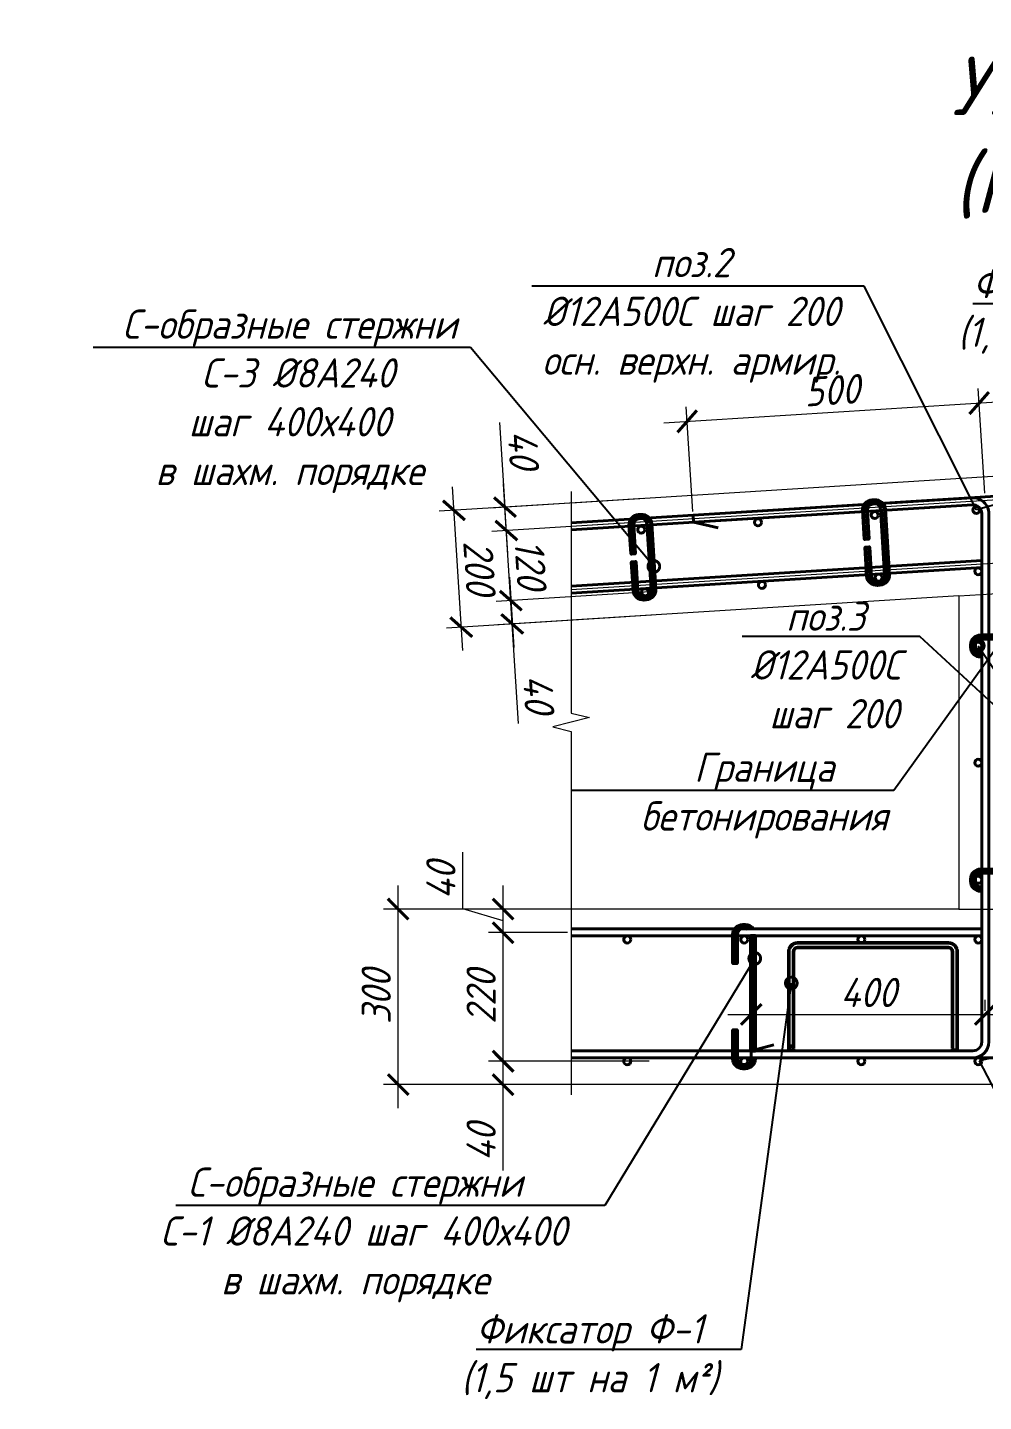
# Model space of a CAD drawing. Header units: millimetres. Extents: x 504091 to 2165846, y 135022 to 442887.
# Drawn here: x 1039399 to 1041033, y 180533 to 182881 of the extents above; entities that cross this region are included whole.
import ezdxf
from ezdxf import colors
from ezdxf.entities.mleader import LeaderData, LeaderLine
from ezdxf.math import Vec2, Vec3

# ---------------------------------------------------------------- set-up
doc = ezdxf.new("R2010")
doc.units = ezdxf.units.MM
doc.layers.get('Defpoints').update_dxf_attribs({"color": 255})
doc.layers.add('!Defpoints', color=255, linetype='Continuous', lineweight=5, plot=False)
for name, color, linetype, lineweight in [('+АР_Вспомогательная', 7, 'Continuous', 9), ('Арматура 12', 26, 'Continuous', 50), ('К_Арматура 8', 134, 'Continuous', 50), ('КР_Арматура 12', 174, 'Continuous', 40), ('Монолит тонкий', 204, 'Continuous', 9), ('ОПАЛУБКА', 32, 'Continuous', 30), ('Размер', 7, 'Continuous', 13), ('Размеры КР', 164, 'Continuous', 9)]:
    doc.layers.add(name, color=color, linetype=linetype, lineweight=lineweight)
doc.styles.add('GOST 2.304_new', font='isocpeur.ttf', dxfattribs={"width": 0.9, "oblique": 15})
doc.linetypes.add('зигзаг', pattern='A,0.00254,-5.08,[131,ltypeshp.shx,S=5.08,R=0,X=-5.08,Y=0],-10.16,[131,ltypeshp.shx,S=5.08,R=180,X=5.08,Y=0],-5.08', length=20.32254)
doc.dimstyles.new('SPDS 1_20', dxfattribs={"dimscale": 20, "dimtxt": 2.5, "dimasz": 1.77, "dimexe": 1.25, "dimexo": 0.625, "dimtad": 1, "dimdec": 0, "dimrnd": 0.001, "dimtxsty": 'GOST 2.304_new', "dimblk": 'ARCHTICK', "dimcen": 2.5, "dimdle": 2, "dimclrt": 256, "dimadec": 0, "dimazin": 2, "dimtfac": 0.75, "dimtdec": 0, "dimtmove": 1, "dimatfit": 3, "dimfxl": 0, "dimtolj": 1, "dimlwd": 9, "dimlwe": 9, "dimarcsym": 0})

# ---------------------------------------------------------------- blocks, each defined once
blk = doc.blocks.new('_DotSmall')
at = {"color": 0, "linetype": 'ByBlock', "lineweight": 35, "const_width": 0.5}
blk.add_lwpolyline([(-0.0625, 0, 1), (0.0625, 0, 1)], format="xyb", close=True, dxfattribs=at)
blk = doc.blocks.new('_ArchTick')
at = {"color": 0, "linetype": 'ByBlock', "const_width": 0.15}
blk.add_lwpolyline([(-0.5, -0.5), (0.5, 0.5)], dxfattribs=at)
blk = doc.blocks.new('*D1987')
at = {"layer": 'Defpoints', "color": 0, "lineweight": 20, "transparency": 16777216}
for p in [(1041025.9, 182239.4), (1041036.4, 182072.9), (1040537.3, 182041.7)]:
    blk.add_point(p, dxfattribs=at)
at = {"layer": 'Размеры КР', "color": 0, "lineweight": 9, "transparency": 16777216}
for p, q in [((1041035.6, 182085.4), (1041024.4, 182264.4)), ((1040487, 182205.7), (1041065.8, 182241.9)), ((1040536.6, 182054.1), (1040525.3, 182233.1))]:
    blk.add_line(p, q, dxfattribs=at)
at = {"layer": 'Размеры КР', "color": 0, "lineweight": 9, "transparency": 16777216, "xscale": 35.4, "yscale": 35.4, "zscale": 35.4}
for p, rotation in [((1041025.9, 182239.4), 3.586436136571501), ((1040526.9, 182208.2), 183.5864361365715)]:
    blk.add_blockref('_ArchTick', p, dxfattribs=dict(at, rotation=rotation))
at = {"layer": 'Размеры КР', "lineweight": 20, "transparency": 16777216, "insert": (1040774.1, 182261.2), "char_height": 50, "attachment_point": 5, "rotation": 3.5864, "style": 'GOST 2.304_new'}
blk.add_mtext('\\A1;500', dxfattribs=at)
blk = doc.blocks.new('A$C433aea4c')
at = {"layer": 'К_Арматура 8', "ltscale": 40}
for p, q in [((83.2, 25.5), (83.2, -139.5)), ((91.2, 25.5), (91.2, -139.5)), ((98.2, 40.5), (356.2, 40.5)), ((98.2, 32.5), (356.2, 32.5)), ((363.2, 25.5), (363.2, -139.5)), ((371.2, 25.5), (371.2, -139.5))]:
    blk.add_line(p, q, dxfattribs=at)
blk.add_circle((87.2, -139.5), 4, dxfattribs=at)
for centre, radius, start, end in [((98.2, 25.5), 15, 90, 180), ((98.2, 25.5), 7, 90, 180), ((356.2, 25.5), 15, 0, 90), ((356.2, 25.5), 7, 0, 90), ((367.2, -139.5), 4, 180, 0)]:
    blk.add_arc(centre, radius, start, end, dxfattribs=at)
blk = doc.blocks.new('*D1998')
at = {"layer": 'Defpoints', "color": 0, "lineweight": 20, "transparency": 16777216}
for p in [(1041036.4, 181194.9), (1041036.4, 181188.4), (1040636.4, 181126.9)]:
    blk.add_point(p, dxfattribs=at)
at = {"layer": 'Размеры КР', "color": 0, "lineweight": 9, "transparency": 16777216}
for p, q in [((1040636.4, 181139.4), (1040636.4, 181219.9)), ((1041036.4, 181200.9), (1041036.4, 181219.9)), ((1040596.4, 181194.9), (1041076.4, 181194.9))]:
    blk.add_line(p, q, dxfattribs=at)
at = {"layer": 'Размеры КР', "color": 0, "lineweight": 9, "transparency": 16777216, "xscale": 35.4, "yscale": 35.4, "zscale": 35.4, "rotation": 180}
blk.add_blockref('_ArchTick', (1040636.4, 181194.9), dxfattribs=at)
at = {"layer": 'Размеры КР', "color": 0, "lineweight": 9, "transparency": 16777216, "xscale": 35.4, "yscale": 35.4, "zscale": 35.4}
blk.add_blockref('_ArchTick', (1041036.4, 181194.9), dxfattribs=at)
at = {"layer": 'Размеры КР', "lineweight": 20, "transparency": 16777216, "insert": (1040836.4, 181232.4), "char_height": 50, "attachment_point": 5, "style": 'GOST 2.304_new'}
blk.add_mtext('\\A1;400', dxfattribs=at)
blk = doc.blocks.new('*D2042')
at = {"layer": 'Defpoints', "color": 0, "lineweight": 20, "transparency": 16777216}
for p in [(1040475.8, 181917.6), (1040478.3, 181877.6), (1040227.9, 181862)]:
    blk.add_point(p, dxfattribs=at)
at = {"layer": 'Размеры КР', "color": 0, "lineweight": 9, "transparency": 16777216}
for p, q in [((1040222.9, 181941.8), (1040230.4, 181822)), ((1040463.3, 181916.8), (1040200.5, 181900.3)), ((1040465.9, 181876.9), (1040203, 181860.4)), ((1040238.6, 181691.9), (1040227.9, 181862))]:
    blk.add_line(p, q, dxfattribs=at)
at = {"layer": 'Размеры КР', "color": 0, "lineweight": 9, "transparency": 16777216, "xscale": 35.4, "yscale": 35.4, "zscale": 35.4}
for p, rotation in [((1040225.4, 181901.9), 93.58643613846313), ((1040227.9, 181862), 273.5864361384631)]:
    blk.add_blockref('_ArchTick', p, dxfattribs=dict(at, rotation=rotation))
at = {"layer": 'Размеры КР', "lineweight": 20, "transparency": 16777216, "insert": (1040273, 181742.6), "char_height": 50, "attachment_point": 5, "rotation": 273.5864, "style": 'GOST 2.304_new'}
blk.add_mtext('\\A1;40', dxfattribs=at)
blk = doc.blocks.new('*D2043')
at = {"layer": 'Defpoints', "color": 0, "lineweight": 20, "transparency": 16777216}
for p in [(1040467.6, 182037.3), (1040217.9, 182021.6), (1040475.8, 181917.6)]:
    blk.add_point(p, dxfattribs=at)
at = {"layer": 'Размеры КР', "color": 0, "lineweight": 9, "transparency": 16777216}
for p, q in [((1040227.9, 181862), (1040215.4, 182061.6)), ((1040455.2, 182036.5), (1040193, 182020.1)), ((1040463.3, 181916.8), (1040200.5, 181900.3))]:
    blk.add_line(p, q, dxfattribs=at)
at = {"layer": 'Размеры КР', "color": 0, "lineweight": 9, "transparency": 16777216, "xscale": 35.4, "yscale": 35.4, "zscale": 35.4}
for p, rotation in [((1040217.9, 182021.6), 93.58643613847251), ((1040225.4, 181901.9), 273.5864361384725)]:
    blk.add_blockref('_ArchTick', p, dxfattribs=dict(at, rotation=rotation))
at = {"layer": 'Размеры КР', "lineweight": 20, "transparency": 16777216, "insert": (1040259.1, 181964.1), "char_height": 50, "attachment_point": 5, "rotation": 273.5864, "style": 'GOST 2.304_new'}
blk.add_mtext('\\A1;120', dxfattribs=at)
blk = doc.blocks.new('*D2044')
at = {"layer": 'Defpoints', "color": 0, "lineweight": 20, "transparency": 16777216}
for p in [(1040215.4, 182061.6), (1040465.1, 182077.2), (1040467.6, 182037.3)]:
    blk.add_point(p, dxfattribs=at)
at = {"layer": 'Размеры КР', "color": 0, "lineweight": 9, "transparency": 16777216}
for p, q in [((1040206.3, 182206.3), (1040215.4, 182061.6)), ((1040220.4, 181981.7), (1040212.9, 182101.5)), ((1040452.7, 182076.4), (1040190.5, 182060)), ((1040455.2, 182036.5), (1040193, 182020.1))]:
    blk.add_line(p, q, dxfattribs=at)
at = {"layer": 'Размеры КР', "color": 0, "lineweight": 9, "transparency": 16777216, "xscale": 35.4, "yscale": 35.4, "zscale": 35.4}
for p, rotation in [((1040215.4, 182061.6), 93.58643613847251), ((1040217.9, 182021.6), 273.5864361384725)]:
    blk.add_blockref('_ArchTick', p, dxfattribs=dict(at, rotation=rotation))
at = {"layer": 'Размеры КР', "lineweight": 20, "transparency": 16777216, "insert": (1040246.8, 182160.3), "char_height": 50, "attachment_point": 5, "rotation": 273.5864, "style": 'GOST 2.304_new'}
blk.add_mtext('\\A1;40', dxfattribs=at)
blk = doc.blocks.new('*D2045')
at = {"layer": 'Defpoints', "color": 0, "lineweight": 20, "transparency": 16777216}
for p in [(1040421.8, 182074.5), (1040128.2, 182056.1), (1040434.3, 181874.9)]:
    blk.add_point(p, dxfattribs=at)
at = {"layer": 'Размеры КР', "color": 0, "lineweight": 9, "transparency": 16777216}
for p, q in [((1040143.2, 181816.6), (1040125.6, 182096)), ((1040409.3, 182073.7), (1040103.2, 182054.5)), ((1040421.8, 181874.1), (1040115.7, 181854.9))]:
    blk.add_line(p, q, dxfattribs=at)
at = {"layer": 'Размеры КР', "color": 0, "lineweight": 9, "transparency": 16777216, "xscale": 35.4, "yscale": 35.4, "zscale": 35.4}
for p, rotation in [((1040128.2, 182056.1), 93.5864361386271), ((1040140.7, 181856.5), 273.5864361386271)]:
    blk.add_blockref('_ArchTick', p, dxfattribs=dict(at, rotation=rotation))
at = {"layer": 'Размеры КР', "lineweight": 20, "transparency": 16777216, "insert": (1040171.8, 181958.6), "char_height": 50, "attachment_point": 5, "rotation": 273.5864, "style": 'GOST 2.304_new'}
blk.add_mtext('\\A1;200', dxfattribs=at)
blk = doc.blocks.new('*D2050')
at = {"layer": 'Defpoints', "color": 0, "lineweight": 20, "transparency": 16777216}
for p in [(1040212.2, 181114.9), (1040474.3, 181114.9), (1040361.8, 181074.9)]:
    blk.add_point(p, dxfattribs=at)
at = {"layer": 'Размеры КР', "color": 0, "lineweight": 9, "transparency": 16777216}
for p, q in [((1040212.2, 181034.9), (1040212.2, 181154.9)), ((1040461.8, 181114.9), (1040187.2, 181114.9)), ((1040349.3, 181074.9), (1040187.2, 181074.9)), ((1040212.2, 180928.1), (1040212.2, 181074.9))]:
    blk.add_line(p, q, dxfattribs=at)
at = {"layer": 'Размеры КР', "color": 0, "lineweight": 9, "transparency": 16777216, "xscale": 35.4, "yscale": 35.4, "zscale": 35.4}
for p, rotation in [((1040212.2, 181114.9), 90), ((1040212.2, 181074.9), 270)]:
    blk.add_blockref('_ArchTick', p, dxfattribs=dict(at, rotation=rotation))
at = {"layer": 'Размеры КР', "lineweight": 20, "transparency": 16777216, "insert": (1040174.7, 180976.6), "char_height": 50, "attachment_point": 5, "rotation": 90, "style": 'GOST 2.304_new'}
blk.add_mtext('\\A1;40', dxfattribs=at)
blk = doc.blocks.new('*D2051')
at = {"layer": 'Defpoints', "color": 0, "lineweight": 20, "transparency": 16777216}
for p in [(1040212.2, 181334.6), (1040334.6, 181334.6), (1040474.3, 181114.9)]:
    blk.add_point(p, dxfattribs=at)
at = {"layer": 'Размеры КР', "color": 0, "lineweight": 9, "transparency": 16777216}
for p, q in [((1040212.2, 181074.9), (1040212.2, 181374.6)), ((1040322.1, 181334.6), (1040187.2, 181334.6)), ((1040461.8, 181114.9), (1040187.2, 181114.9))]:
    blk.add_line(p, q, dxfattribs=at)
at = {"layer": 'Размеры КР', "color": 0, "lineweight": 9, "transparency": 16777216, "xscale": 35.4, "yscale": 35.4, "zscale": 35.4}
for p, rotation in [((1040212.2, 181334.6), 90), ((1040212.2, 181114.9), 270)]:
    blk.add_blockref('_ArchTick', p, dxfattribs=dict(at, rotation=rotation))
at = {"layer": 'Размеры КР', "lineweight": 20, "transparency": 16777216, "insert": (1040174.7, 181224.8), "char_height": 50, "attachment_point": 5, "rotation": 90, "style": 'GOST 2.304_new'}
blk.add_mtext('\\A1;220', dxfattribs=at)
blk = doc.blocks.new('*D2052')
at = {"layer": 'Defpoints', "color": 0, "lineweight": 20, "transparency": 16777216}
for p in [(1040212.2, 181374.9), (1040351.4, 181374.9), (1040334.6, 181334.6)]:
    blk.add_point(p, dxfattribs=at)
at = {"layer": 'Размеры КР', "color": 0, "lineweight": 9, "transparency": 16777216}
for p, q in [((1040143.4, 181375.4), (1040143.4, 181472.3)), ((1040212.2, 181294.6), (1040212.2, 181414.9)), ((1040212.2, 181354.8), (1040143.4, 181375.4)), ((1040338.9, 181374.9), (1040187.2, 181374.9)), ((1040322.1, 181334.6), (1040187.2, 181334.6))]:
    blk.add_line(p, q, dxfattribs=at)
at = {"layer": 'Размеры КР', "color": 0, "lineweight": 9, "transparency": 16777216, "xscale": 35.4, "yscale": 35.4, "zscale": 35.4}
for p, rotation in [((1040212.2, 181374.9), 90), ((1040212.2, 181334.6), 270)]:
    blk.add_blockref('_ArchTick', p, dxfattribs=dict(at, rotation=rotation))
at = {"layer": 'Размеры КР', "lineweight": 20, "transparency": 16777216, "insert": (1040105.9, 181423.8), "char_height": 50, "attachment_point": 5, "rotation": 90, "style": 'GOST 2.304_new'}
blk.add_mtext('\\A1;40', dxfattribs=at)
blk = doc.blocks.new('*D2053')
at = {"layer": 'Defpoints', "color": 0, "lineweight": 20, "transparency": 16777216}
for p in [(1040032.9, 181374.9), (1040511.5, 181374.9), (1040511.5, 181074.9)]:
    blk.add_point(p, dxfattribs=at)
at = {"layer": 'Размеры КР', "color": 0, "lineweight": 9, "transparency": 16777216}
for p, q in [((1040032.9, 181034.9), (1040032.9, 181414.9)), ((1040499, 181374.9), (1040007.9, 181374.9)), ((1040499, 181074.9), (1040007.9, 181074.9))]:
    blk.add_line(p, q, dxfattribs=at)
at = {"layer": 'Размеры КР', "color": 0, "lineweight": 9, "transparency": 16777216, "xscale": 35.4, "yscale": 35.4, "zscale": 35.4}
for p, rotation in [((1040032.9, 181374.9), 90), ((1040032.9, 181074.9), 270)]:
    blk.add_blockref('_ArchTick', p, dxfattribs=dict(at, rotation=rotation))
at = {"layer": 'Размеры КР', "lineweight": 20, "transparency": 16777216, "insert": (1039995.4, 181224.9), "char_height": 50, "attachment_point": 5, "rotation": 90, "style": 'GOST 2.304_new'}
blk.add_mtext('\\A1;300', dxfattribs=at)

msp = doc.modelspace()

# ---------------------------------------------------------------- linework, layer by layer
at = {"layer": '!Defpoints', "lineweight": 20}
for p, q in [((1041926.8336, 182128.7496), (1040328.4049, 182028.5648)), ((1041926.8336, 182020.5376), (1040328.4049, 181920.3529))]:
    msp.add_line(p, q, dxfattribs=at)
at = {"layer": '+АР_Вспомогательная', "color": 7, "linetype": 'Continuous', "ltscale": 50}
msp.add_lwpolyline([(1040328.4049, 182088.4903), (1040328.4049, 181709.7443), (1040359.6549, 181701.9318), (1040297.1549, 181686.3068), (1040328.4049, 181678.4943), (1040328.4049, 181057.4125)], dxfattribs=at)
at = {"layer": 'Арматура 12', "lineweight": 53, "ltscale": 20}
for points in [[(1040858.5036, 182058.0469, 0.410693838), (1040847.3678, 182067.663), (1040843.53, 182067.4225, 0.414213562), (1040833.7074, 182056.2862), (1040836.7673, 182007.4664), (1040830.779, 182007.0911), (1040827.7192, 182055.9109, -0.414213562), (1040843.1547, 182073.4107), (1040846.9924, 182073.6513, -0.420495668), (1040864.5271, 182057.8595, -0.420495668)], [(1040459.287, 182033.0252, 0.410693838), (1040448.1511, 182042.6413), (1040444.3134, 182042.4008, 0.414213562), (1040434.4908, 182031.2645), (1040437.5507, 181982.4447), (1040431.5624, 181982.0694), (1040428.5025, 182030.8892, -0.414213562), (1040443.9381, 182048.389), (1040447.7758, 182048.6296, -0.420495668), (1040465.3105, 182032.8378, -0.420495668)], [(1040871.4154, 181947.9573), (1040871.5253, 181946.2046, -0.414213562), (1040856.0898, 181928.7047), (1040852.252, 181928.4642, -0.414213562), (1040834.7522, 181943.8997), (1040831.6914, 181992.7338), (1040837.6797, 181993.1091), (1040840.7404, 181944.2751, 0.414213562), (1040851.8767, 181934.4524), (1040855.7144, 181934.693, 0.414213562), (1040865.5371, 181945.8292), (1040865.4272, 181947.5819)], [(1040472.1988, 181922.9356), (1040472.3087, 181921.1829, -0.414213562), (1040456.8731, 181903.683), (1040453.0354, 181903.4425, -0.414213562), (1040435.5356, 181918.878), (1040432.4748, 181967.7121), (1040438.463, 181968.0874), (1040441.5238, 181919.2534, 0.414213562), (1040452.6601, 181909.4307), (1040456.4978, 181909.6713, 0.414213562), (1040466.3204, 181920.8075), (1040466.2106, 181922.5602)], [(1041030.3603, 181805.8281), (1041028.8603, 181805.8281, -0.414213562), (1041012.3603, 181822.3281), (1041012.3603, 181826.1734, -0.414213562), (1041028.8603, 181842.6734), (1041077.7902, 181842.6734), (1041077.7902, 181836.6734), (1041028.8603, 181836.6734, 0.414213562), (1041018.3603, 181826.1734), (1041018.3603, 181822.3281, 0.414213562), (1041028.8603, 181811.8281), (1041030.3603, 181811.8281)], [(1041030.3603, 181405.8281), (1041028.8603, 181405.8281, -0.414213562), (1041012.3603, 181422.3281), (1041012.3603, 181426.1734, -0.414213562), (1041028.8603, 181442.6734), (1041077.7902, 181442.6734), (1041077.7902, 181436.6734), (1041028.8603, 181436.6734, 0.414213562), (1041018.3603, 181426.1734), (1041018.3603, 181422.3281, 0.414213562), (1041028.8603, 181411.8281), (1041030.3603, 181411.8281)], [(1040630.1853, 181340.8876, 0.106610568), (1040625.8731, 181341.7914), (1040622.0278, 181341.7914, 0.414213562), (1040611.5278, 181331.2914), (1040611.5278, 181282.3758), (1040605.5278, 181282.3758), (1040605.5278, 181331.2914, -0.414213562), (1040622.0278, 181347.7914), (1040625.8731, 181347.7914, -0.242110317), (1040639.3067, 181340.8876, -0.242110317)], [(1040642.3731, 181120.8876), (1040642.3731, 181119.1314, -0.414213562), (1040625.8731, 181102.6314), (1040622.0278, 181102.6314, -0.414213562), (1040605.5278, 181119.1314), (1040605.5278, 181168.0613), (1040611.5278, 181168.0613), (1040611.5278, 181119.1314, 0.414213562), (1040622.0278, 181108.6314), (1040625.8731, 181108.6314, 0.414213562), (1040636.3731, 181119.1314), (1040636.3731, 181120.8876)]]:
    msp.add_lwpolyline(points, format="xyb", dxfattribs=at)
for points in [[(1040864.4836, 182058.553), (1040871.5253, 181946.2046)], [(1040865.5371, 181945.8292), (1040858.5036, 182058.0469)], [(1040466.3204, 181920.8075), (1040459.287, 182033.0252)], [(1040465.267, 182033.5313), (1040472.3087, 181921.1829)]]:
    msp.add_lwpolyline(points, dxfattribs=at)
msp.add_lwpolyline([(1040636.3731, 181132.8876), (1040636.3731, 181328.8876), (1040642.3731, 181328.8876), (1040642.3731, 181132.8876)], close=True, dxfattribs=at)
at = {"layer": 'КР_Арматура 12', "ltscale": 12}
for p, q in [((1041926.8336, 182134.7613), (1040328.4049, 182034.5766)), ((1041014.4556, 182065.5527), (1040328.4049, 182022.5531)), ((1041014.4556, 182065.5527), (1040328.4049, 182022.5531)), ((1040536.9697, 182047.6488), (1040537.7203, 182035.6723)), ((1040537.7203, 182035.6723), (1040579.6073, 182025.9549)), ((1041030.394, 181970.3633), (1040328.4049, 181926.3647)), ((1041030.3675, 181340.8826), (1040328.4049, 181340.8826)), ((1041030.367, 181328.8826), (1040328.4049, 181328.8826)), ((1040636.3603, 181132.8826), (1040674.9381, 181143.1463)), ((1041926.8336, 181120.8826), (1040328.4049, 181120.8826))]:
    msp.add_line(p, q, dxfattribs=at)
for points in [[(1041042.394, 181941.4379), (1041042.394, 182050.582, 0.432668378), (1041013.705, 182077.5292), (1040536.9697, 182047.6488)], [(1041030.394, 181940.6858), (1041030.394, 182050.582, 0.432668378), (1041014.4556, 182065.5527), (1040537.7203, 182035.6723)], [(1040636.3603, 181132.8826), (1041015.3603, 181132.8826, 0.414213562), (1041030.3603, 181147.8826), (1041030.394, 182050.582)], [(1041015.3607, 181120.8826, 0.414208834), (1041042.3603, 181147.8826), (1041042.394, 182050.582)]]:
    msp.add_lwpolyline(points, format="xyb", dxfattribs=at)
for points in [[(1041030.3603, 181147.8825), (1041030.394, 182050.582)], [(1041030.394, 181958.3397), (1040328.4049, 181914.3411)], [(1040328.4049, 181132.8826), (1041015.3603, 181132.8826)], [(1040328.4049, 181120.8826), (1041926.8336, 181120.8826)], [(1040636.3603, 181120.8826), (1040636.3603, 181132.8826)]]:
    msp.add_lwpolyline(points, dxfattribs=at)
for centre in [(1041021.1532, 182056.7807), (1040647.8538, 182035.5827), (1040847.4621, 182048.0936), (1040448.2455, 182023.0719), (1040854.1567, 181941.2823), (1041024.3611, 181951.9616), (1040454.9401, 181916.2606), (1040654.5484, 181928.7715), (1041024.3603, 181824.8928), (1041024.3603, 181624.8928), (1041024.3603, 181424.8928), (1040424.3668, 181322.8876), (1040624.3668, 181322.8876), (1040824.3668, 181322.8876), (1041024.3668, 181322.8876), (1040424.3668, 181114.8876), (1040624.3668, 181114.8876), (1040824.3668, 181114.8876), (1041024.3668, 181114.8876)]:
    msp.add_circle(centre, 6, dxfattribs=at)
at = {"layer": 'Монолит тонкий', "lineweight": 15, "ltscale": 100}
for p, q in [((1041926.8336, 182168.828), (1040328.4049, 182068.6433)), ((1040991.3603, 181909.8029), (1040328.4049, 181868.2509)), ((1040991.3603, 181909.8029), (1040991.3603, 181374.8928)), ((1040991.3603, 181374.8928), (1040328.4049, 181374.8928)), ((1041926.8336, 181074.8928), (1040328.4049, 181074.8928))]:
    msp.add_line(p, q, dxfattribs=at)
at = {"layer": 'Размеры КР', "linetype": 'зигзаг', "lineweight": 20}
for p, q in [((1040991.3603, 181909.8029), (1041191.3603, 181922.3383)), ((1040991.3603, 181374.8928), (1041191.3603, 181374.8928))]:
    msp.add_line(p, q, dxfattribs=at)
at = {"layer": 'Размеры КР', "lineweight": 20}
msp.add_line((1040328.4049, 181120.8826), (1041926.8336, 181120.8826), dxfattribs=at)

# ---------------------------------------------------------------- block references
at = {"layer": 'ОПАЛУБКА', "ltscale": 50}
msp.add_blockref('A$C433aea4c', (1040617.2921, 181276.4367), dxfattribs=at)

# ---------------------------------------------------------------- texts
at = {"layer": 'Размер', "ltscale": 20, "insert": (1041177.764, 182831.1069), "char_height": 100, "width": 1023.708798, "attachment_point": 2, "style": 'GOST 2.304_new', "bg_fill": 2}
msp.add_mtext('\\A1;{\\W1;Узел 5\\P(М1:20)}', dxfattribs=at)

# ---------------------------------------------------------------- dimensions: what is measured, and where the dimension line sits
at = {"layer": 'Размеры КР', "lineweight": 20}
for p1, p2, distance, picture, middle in [((1040537.345, 182041.6606), (1041036.3603, 182072.9374), 166.8251, '*D1987', (1040774.0712, 182261.2239)), ((1040434.2996, 181874.888), (1040421.7887, 182074.4963), 294.2148, '*D2045', (1040171.8322, 181958.6336))]:
    dim = msp.add_aligned_dim(p1=p1, p2=p2, distance=distance, dimstyle='SPDS 1_20', dxfattribs=at)
    dim.commit()
    dim.dimension.update_dxf_attribs({"geometry": picture, "text_midpoint": middle})
for base, p1, p2, angle, picture, middle, dimtype in [((1040215.416, 182061.5615), (1040467.6342, 182037.2913), (1040465.132, 182077.213), 93.5864361, '*D2044', (1040198.2786, 182157.2254), 160), ((1040227.9268, 181861.9532), (1040475.8252, 181917.5696), (1040478.3274, 181877.6476), 273.5864361, '*D2042', (1040237.8879, 181740.3811), 161), ((1040212.1577, 181114.8826), (1040361.8313, 181074.8928), (1040474.2648, 181114.8826), 90, '*D2050', (1040201.4722, 180976.5951), 160)]:
    dim = msp.add_linear_dim(base=base, p1=p1, p2=p2, angle=angle, dimstyle='SPDS 1_20', dxfattribs=at)
    dim.commit()
    dim.dimension.update_dxf_attribs({"geometry": picture, "text_midpoint": middle, "dimtype": dimtype})
for base, p1, p2, angle, picture, middle in [((1040217.9181, 182021.6399), (1040475.8252, 181917.5696), (1040467.6342, 182037.2913), 93.5864361, '*D2043', (1040259.0979, 181964.1033)), ((1040212.1577, 181374.8928), (1040334.6276, 181334.6437), (1040351.4293, 181374.8928), 90, '*D2052', (1040105.9077, 181387.8932)), ((1040032.8587, 181374.8928), (1040511.4665, 181074.8928), (1040511.4665, 181374.8928), 90, '*D2053', (1039995.3587, 181224.8928)), ((1040212.1577, 181334.6437), (1040474.2648, 181114.8826), (1040334.6276, 181334.6437), 90, '*D2051', (1040174.6577, 181224.7631))]:
    dim = msp.add_linear_dim(base=base, p1=p1, p2=p2, angle=angle, dimstyle='SPDS 1_20', dxfattribs=at)
    dim.commit()
    dim.dimension.update_dxf_attribs({"geometry": picture, "text_midpoint": middle})
dim = msp.add_linear_dim(base=(1041036.3603, 181194.9238), p1=(1040636.3603, 181126.8826), p2=(1041036.3603, 181188.3724), dimstyle='SPDS 1_20', dxfattribs=at)
dim.commit()
dim.dimension.update_dxf_attribs({"geometry": '*D1998', "text_midpoint": (1040836.3603, 181232.4238)})

# ---------------------------------------------------------------- leaders
at = {"layer": 'Размер', "ltscale": 20}
ml = msp.add_multileader_mtext('Standard', dxfattribs=at)
ml.set_content('\\A1;Фиксатор Ф-1 \\P(1,5 шт на 1 м²)', color=256, style='GOST 2.304_new')
ml.set_leader_properties()
ml.set_arrow_properties(name='DOTSMALL')
ml.build(insert=Vec2(0, 0))
ml.multileader.update_dxf_attribs({"text_left_attachment_type": 6, "text_right_attachment_type": 6, "arrow_head_size": 40})
ctx = ml.context
ctx.base_point, ctx.char_height, ctx.arrow_head_size, ctx.landing_gap_size, ctx.plane_origin = Vec3(1040958.332, 182408.6584), 50, 40, 0, Vec3(1041045.468, 211688.073)
ctx.left_attachment, ctx.right_attachment, ctx.text_align_type = 6, 6, 1
notes = []
notes.append((ctx, [(0, (1, 1, 0), (1041468.05, 182408.6584), (-1, 0), 8, [(1, [(1041557.9672, 182078.8091)], 0, [])])]))
ctx.mtext.insert, ctx.mtext.rotation, ctx.mtext.width, ctx.mtext.alignment, ctx.mtext.flow_direction = Vec3(1041209.191, 182468.6584), 6.283185307, 543.43425, 2, 5
ml = msp.add_multileader_mtext('Standard', dxfattribs=at)
ml.set_content('\\A1;С-образные стержни\\P С-3 %%C8А240\\Pшаг 400х400\\Pв шахм. порядке ', color=256, style='GOST 2.304_new')
ml.set_leader_properties()
ml.set_arrow_properties(name='DOTSMALL')
ml.build(insert=Vec2(0, 0))
ml.multileader.update_dxf_attribs({"text_left_attachment_type": 6, "text_right_attachment_type": 6, "arrow_head_size": 40})
ctx = ml.context
ctx.base_point, ctx.char_height, ctx.arrow_head_size, ctx.landing_gap_size, ctx.plane_origin = Vec3(1039546.4117, 182334.2213), 50, 40, 0, Vec3(1037448.8564, 212527.4175)
ctx.left_attachment, ctx.right_attachment, ctx.text_align_type = 6, 6, 1
notes.append((ctx, [(0, (1, 1, 0), (1040156.2964, 182334.2213), (-1, 0), 8, [(1, [(1040469.862, 181960.2185)], 0, [])])]))
ctx.mtext.insert, ctx.mtext.rotation, ctx.mtext.width, ctx.mtext.alignment, ctx.mtext.flow_direction = Vec3(1039847.354, 182399.2213), 6.283185307, 896.133701, 2, 5
ml = msp.add_multileader_mtext('Standard', dxfattribs=at)
ml.set_content('\\A1;Граница бетонирования', color=256, style='GOST 2.304_new')
ml.set_leader_properties()
ml.set_arrow_properties(name='DOTSMALL')
ml.build(insert=Vec2(0, 0))
ml.multileader.update_dxf_attribs({"text_left_attachment_type": 6, "text_right_attachment_type": 6, "arrow_head_size": 40})
ctx = ml.context
ctx.base_point, ctx.char_height, ctx.arrow_head_size, ctx.landing_gap_size, ctx.plane_origin = Vec3(1040444.79, 181577.2663), 50, 40, 0, Vec3(1019931.5756, 327751.0898)
ctx.left_attachment, ctx.right_attachment, ctx.text_align_type = 6, 6, 1
notes.append((ctx, [(0, (1, 1, 0), (1040880.1874, 181577.2663), (-1, 0), 8, [(0, [(1041091.3603, 181374.8928), (1041125.0605, 181918.1829)], 0, [])])]))
ctx.mtext.insert, ctx.mtext.rotation, ctx.mtext.width, ctx.mtext.alignment, ctx.mtext.flow_direction = Vec3(1040658.4887, 181642.2663), 6.283185307, 537.489827, 2, 5
ml = msp.add_multileader_mtext('Standard', dxfattribs=at)
ml.set_content('\\A1;поз.3\\P%%C12А500С\\P шаг 200', color=256, style='GOST 2.304_new')
ml.set_leader_properties()
ml.set_arrow_properties(name='DOTSMALL')
ml.build(insert=Vec2(0, 0))
ml.multileader.update_dxf_attribs({"text_left_attachment_type": 6, "text_right_attachment_type": 6, "arrow_head_size": 40})
ctx = ml.context
ctx.base_point, ctx.char_height, ctx.arrow_head_size, ctx.landing_gap_size, ctx.plane_origin = Vec3(1040610.8297, 181840.3393), 50, 40, 0, Vec3(1038898.6832, 211213.0765)
ctx.left_attachment, ctx.right_attachment, ctx.text_align_type = 6, 6, 1
notes.append((ctx, [(0, (1, 1, 0), (1040924.4195, 181840.3393), (-1, 0), 8, [(0, [(1041024.3603, 181824.8928), (1041158.3603, 181624.8928)], 0, [])])]))
ctx.mtext.insert, ctx.mtext.rotation, ctx.mtext.width, ctx.mtext.alignment, ctx.mtext.flow_direction = Vec3(1040763.6246, 181900.3393), 6.283185307, 821.237763, 2, 5
ml = msp.add_multileader_mtext('Standard', dxfattribs=at)
ml.set_content('\\A1;С-образные стержни\\P С-1 %%C8А240 шаг 400х400\\Pв шахм. порядке ', color=256, style='GOST 2.304_new')
ml.set_leader_properties()
ml.set_arrow_properties(name='DOTSMALL')
ml.build(insert=Vec2(0, 0))
ml.multileader.update_dxf_attribs({"text_left_attachment_type": 6, "text_right_attachment_type": 6, "arrow_head_size": 40})
ctx = ml.context
ctx.base_point, ctx.char_height, ctx.arrow_head_size, ctx.landing_gap_size, ctx.plane_origin = Vec3(1039540.768, 180868.1638), 50, 40, 0, Vec3(1037491.3244, 211121.3892)
ctx.left_attachment, ctx.right_attachment, ctx.text_align_type = 6, 6, 1
notes.append((ctx, [(0, (1, 1, 0), (1040385.9092, 180868.1638), (-1, 0), 8, [(1, [(1040642.3731, 181290.4935)], 0, [])])]))
ctx.mtext.insert, ctx.mtext.rotation, ctx.mtext.width, ctx.mtext.alignment, ctx.mtext.flow_direction = Vec3(1039959.3386, 180933.1638), 6.283185307, 1118.534933, 2, 5
ml = msp.add_multileader_mtext('Standard', dxfattribs=at)
ml.set_content('\\A1;Фиксатор Ф-1 \\P(1,5 шт на 1 м²)', color=256, style='GOST 2.304_new')
ml.set_leader_properties()
ml.set_arrow_properties(name='DOTSMALL')
ml.build(insert=Vec2(0, 0))
ml.multileader.update_dxf_attribs({"text_left_attachment_type": 6, "text_right_attachment_type": 6, "arrow_head_size": 40})
ctx = ml.context
ctx.base_point, ctx.char_height, ctx.arrow_head_size, ctx.landing_gap_size, ctx.plane_origin = Vec3(1040109.2444, 180622.6017), 50, 40, 0, Vec3(1039433.6927, 210203.055)
ctx.left_attachment, ctx.right_attachment, ctx.text_align_type = 6, 6, 1
notes.append((ctx, [(0, (1, 1, 0), (1040618.9625, 180622.6017), (-1, 0), 8, [(1, [(1040704.8112, 181248.3075)], 0, [])])]))
ctx.mtext.insert, ctx.mtext.rotation, ctx.mtext.width, ctx.mtext.alignment, ctx.mtext.flow_direction = Vec3(1040360.1035, 180682.6017), 6.283185307, 543.43425, 2, 5
ml = msp.add_multileader_mtext('Standard', dxfattribs=at)
ml.set_content('\\A1;поз.1\\P%%C12А500С шаг 200\\Pосн. нижн. армир.', color=256, style='GOST 2.304_new')
ml.set_leader_properties()
ml.set_arrow_properties(name='DOTSMALL')
ml.build(insert=Vec2(0, 0))
ml.multileader.update_dxf_attribs({"text_left_attachment_type": 6, "text_right_attachment_type": 6, "arrow_head_size": 40})
ctx = ml.context
ctx.base_point, ctx.char_height, ctx.arrow_head_size, ctx.landing_gap_size, ctx.plane_origin = Vec3(1041199.6543, 180798.1237), 50, 40, 0, Vec3(1038978.1347, 209987.6656)
ctx.left_attachment, ctx.right_attachment, ctx.text_align_type = 6, 6, 1
notes.append((ctx, [(1, (1, 1, 0), (1041191.6543, 180798.1237), (1, 0), 8, [(0, [(1041084.0391, 181128.5041), (1041025.6731, 181115.4562)], 0, [])])]))
ctx.mtext.insert, ctx.mtext.rotation, ctx.mtext.width, ctx.mtext.alignment, ctx.mtext.flow_direction = Vec3(1041487.3979, 180863.1237), 6.283185307, 821.237763, 2, 5
for ctx, leaders in notes:
    for number, flags, end, landing, length, lines in leaders:
        leader = LeaderData()
        leader.index, (leader.has_last_leader_line, leader.has_dogleg_vector, leader.attachment_direction) = number, flags
        leader.last_leader_point, leader.dogleg_vector, leader.dogleg_length = Vec3(end), Vec3(landing), length
        for number, points, colour, breaks in lines:
            line = LeaderLine()
            line.index, line.vertices, line.color, line.breaks = number, Vec3.list(points), colors.encode_raw_color(colour), breaks
            leader.lines.append(line)
        ctx.leaders.append(leader)

# ---------------------------------------------------------------- next in the draw order: leaders
ml = msp.add_multileader_mtext('Standard', dxfattribs=at)
ml.set_content('\\A1;поз.2\\P%%C12А500С шаг 200\\Pосн. верхн. армир.', color=256, style='GOST 2.304_new')
ml.set_leader_properties()
ml.set_arrow_properties(name='DOTSMALL')
ml.build(insert=Vec2(0, 0))
ml.multileader.update_dxf_attribs({"text_left_attachment_type": 6, "text_right_attachment_type": 6, "arrow_head_size": 40})
ctx = ml.context
ctx.base_point, ctx.char_height, ctx.arrow_head_size, ctx.landing_gap_size, ctx.plane_origin = Vec3(1040246.1527, 182439.4073), 50, 40, 0, Vec3(1038534.0062, 211613.0365)
ctx.left_attachment, ctx.right_attachment, ctx.text_align_type = 6, 6, 1
notes = []
notes.append((ctx, [(0, (1, 1, 0), (1040829.64, 182439.4073), (-1, 0), 8, [(0, [(1041090.6515, 182076.3402), (1041021.1532, 182056.7807)], 0, [])])]))
ctx.mtext.insert, ctx.mtext.rotation, ctx.mtext.width, ctx.mtext.alignment, ctx.mtext.flow_direction = Vec3(1040533.8963, 182504.4073), 6.283185307, 821.237763, 2, 5
for ctx, leaders in notes:
    for number, flags, end, landing, length, lines in leaders:
        leader = LeaderData()
        leader.index, (leader.has_last_leader_line, leader.has_dogleg_vector, leader.attachment_direction) = number, flags
        leader.last_leader_point, leader.dogleg_vector, leader.dogleg_length = Vec3(end), Vec3(landing), length
        for number, points, colour, breaks in lines:
            line = LeaderLine()
            line.index, line.vertices, line.color, line.breaks = number, Vec3.list(points), colors.encode_raw_color(colour), breaks
            leader.lines.append(line)
        ctx.leaders.append(leader)

doc.saveas('drawing.dxf')
